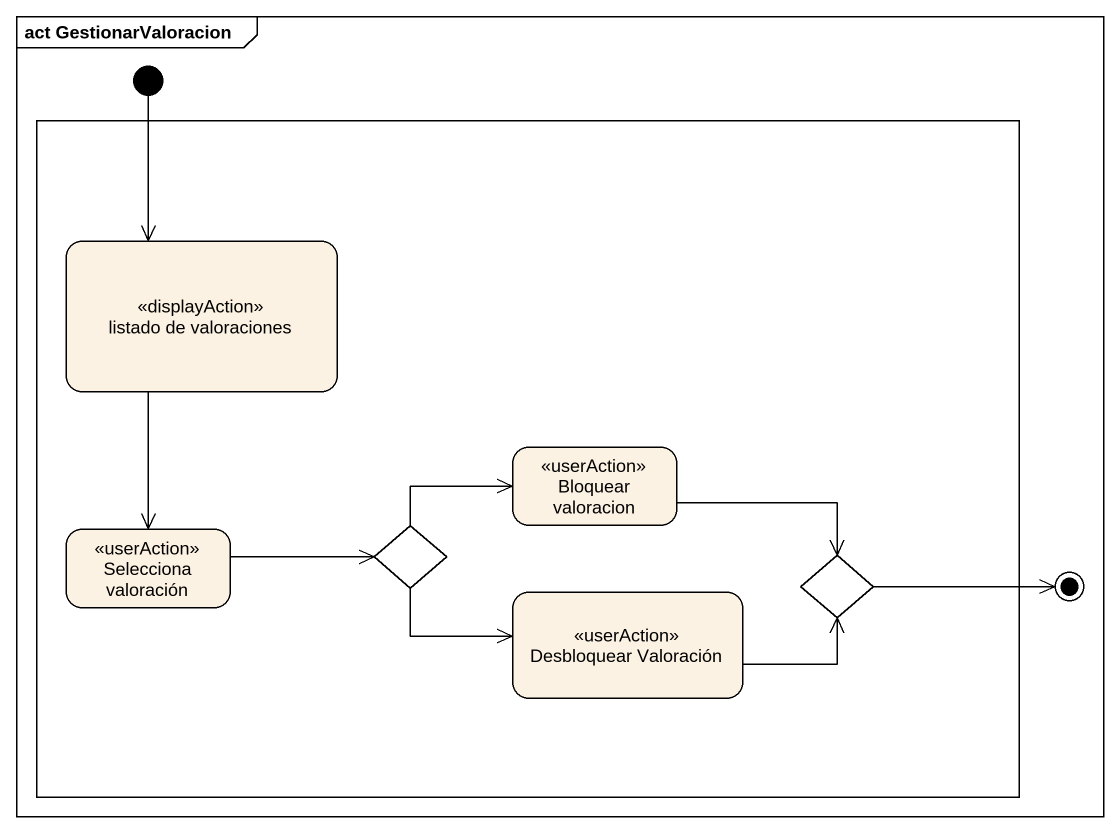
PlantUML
@startuml
mainframe act GestionarValoracion
hide empty description
state initial1 <<start>>
state " " as objnode1 <<object>> {
  state "listado de valoraciones" as listado_de_valoraciones <<displayAction>>
  state "Bloquear valoracion" as Bloquear_valoracion <<userAction>>
  state "Selecciona valoración" as Selecciona_valoración <<userAction>>
  state choice1 <<choice>>
  state choice2 <<choice>>
  state "Desbloquear Valoración" as Desbloquear_Valoración <<userAction>>
}
state final1 <<end>>
initial1 --> listado_de_valoraciones
listado_de_valoraciones --> Selecciona_valoración
Bloquear_valoracion -right-> choice2
Selecciona_valoración -right-> choice1
choice1 -right-> Bloquear_valoracion
choice1 -right-> Desbloquear_Valoración
choice2 -right-> final1
Desbloquear_Valoración -right-> choice2
@enduml
